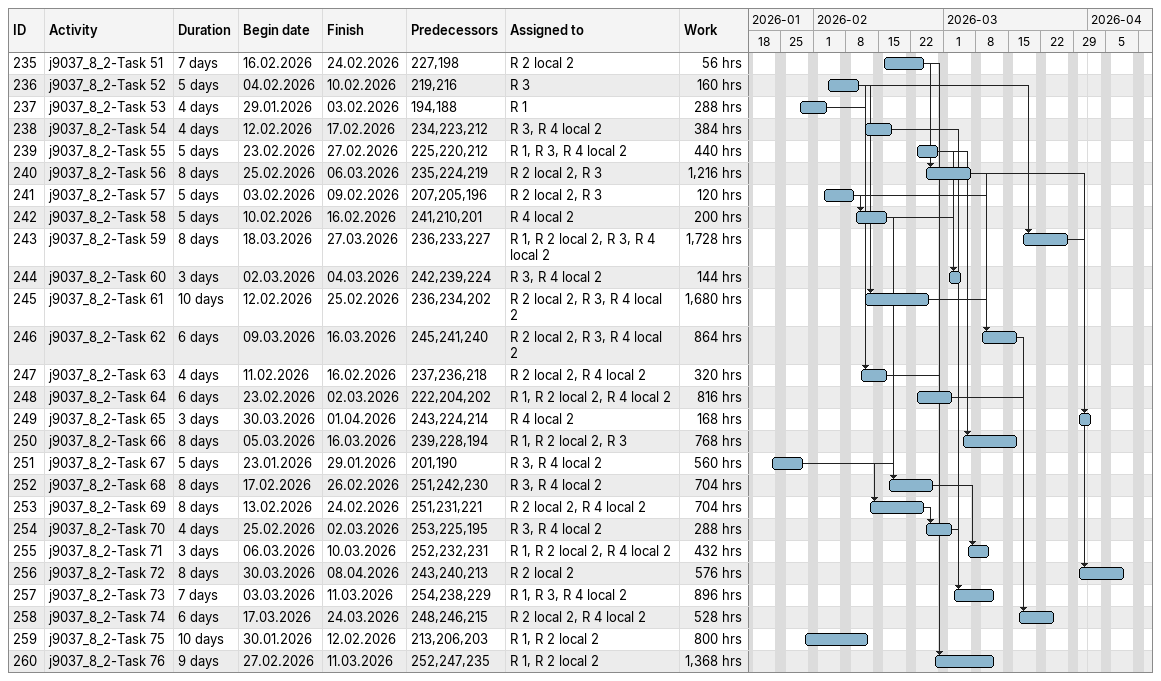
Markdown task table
| ID | Task | Duration | Start | Finish | Predecessors | Resources | Work (h) |
|---|---|---|---|---|---|---|---|
| 235 | j9037_8_2-Task 51 | 7d | 2026-02-16 | 2026-02-24 | 227, 198 | R 2 local 2 | 56 |
| 236 | j9037_8_2-Task 52 | 5d | 2026-02-04 | 2026-02-10 | 219, 216 | R 3 | 160 |
| 237 | j9037_8_2-Task 53 | 4d | 2026-01-29 | 2026-02-03 | 194, 188 | R 1 | 288 |
| 238 | j9037_8_2-Task 54 | 4d | 2026-02-12 | 2026-02-17 | 234, 223, 212 | R 3, R 4 local 2 | 384 |
| 239 | j9037_8_2-Task 55 | 5d | 2026-02-23 | 2026-02-27 | 225, 220, 212 | R 1, R 3, R 4 local 2 | 440 |
| 240 | j9037_8_2-Task 56 | 8d | 2026-02-25 | 2026-03-06 | 235, 224, 219 | R 2 local 2, R 3 | 1216 |
| 241 | j9037_8_2-Task 57 | 5d | 2026-02-03 | 2026-02-09 | 207, 205, 196 | R 2 local 2, R 3 | 120 |
| 242 | j9037_8_2-Task 58 | 5d | 2026-02-10 | 2026-02-16 | 241, 210, 201 | R 4 local 2 | 200 |
| 243 | j9037_8_2-Task 59 | 8d | 2026-03-18 | 2026-03-27 | 236, 233, 227 | R 1, R 2 local 2, R 3, R 4 local 2 | 1728 |
| 244 | j9037_8_2-Task 60 | 3d | 2026-03-02 | 2026-03-04 | 242, 239, 224 | R 3, R 4 local 2 | 144 |
| 245 | j9037_8_2-Task 61 | 10d | 2026-02-12 | 2026-02-25 | 236, 234, 202 | R 2 local 2, R 3, R 4 local 2 | 1680 |
| 246 | j9037_8_2-Task 62 | 6d | 2026-03-09 | 2026-03-16 | 245, 241, 240 | R 2 local 2, R 3, R 4 local 2 | 864 |
| 247 | j9037_8_2-Task 63 | 4d | 2026-02-11 | 2026-02-16 | 237, 236, 218 | R 2 local 2, R 4 local 2 | 320 |
| 248 | j9037_8_2-Task 64 | 6d | 2026-02-23 | 2026-03-02 | 222, 204, 202 | R 1, R 2 local 2, R 4 local 2 | 816 |
| 249 | j9037_8_2-Task 65 | 3d | 2026-03-30 | 2026-04-01 | 243, 224, 214 | R 4 local 2 | 168 |
| 250 | j9037_8_2-Task 66 | 8d | 2026-03-05 | 2026-03-16 | 239, 228, 194 | R 1, R 2 local 2, R 3 | 768 |
| 251 | j9037_8_2-Task 67 | 5d | 2026-01-23 | 2026-01-29 | 201, 190 | R 3, R 4 local 2 | 560 |
| 252 | j9037_8_2-Task 68 | 8d | 2026-02-17 | 2026-02-26 | 251, 242, 230 | R 3, R 4 local 2 | 704 |
| 253 | j9037_8_2-Task 69 | 8d | 2026-02-13 | 2026-02-24 | 251, 231, 221 | R 2 local 2, R 4 local 2 | 704 |
| 254 | j9037_8_2-Task 70 | 4d | 2026-02-25 | 2026-03-02 | 253, 225, 195 | R 3, R 4 local 2 | 288 |
| 255 | j9037_8_2-Task 71 | 3d | 2026-03-06 | 2026-03-10 | 252, 232, 231 | R 1, R 2 local 2, R 4 local 2 | 432 |
| 256 | j9037_8_2-Task 72 | 8d | 2026-03-30 | 2026-04-08 | 243, 240, 213 | R 2 local 2 | 576 |
| 257 | j9037_8_2-Task 73 | 7d | 2026-03-03 | 2026-03-11 | 254, 238, 229 | R 1, R 3, R 4 local 2 | 896 |
| 258 | j9037_8_2-Task 74 | 6d | 2026-03-17 | 2026-03-24 | 248, 246, 215 | R 2 local 2, R 4 local 2 | 528 |
| 259 | j9037_8_2-Task 75 | 10d | 2026-01-30 | 2026-02-12 | 213, 206, 203 | R 1, R 2 local 2 | 800 |
| 260 | j9037_8_2-Task 76 | 9d | 2026-02-27 | 2026-03-11 | 252, 247, 235 | R 1, R 2 local 2 | 1368 |
